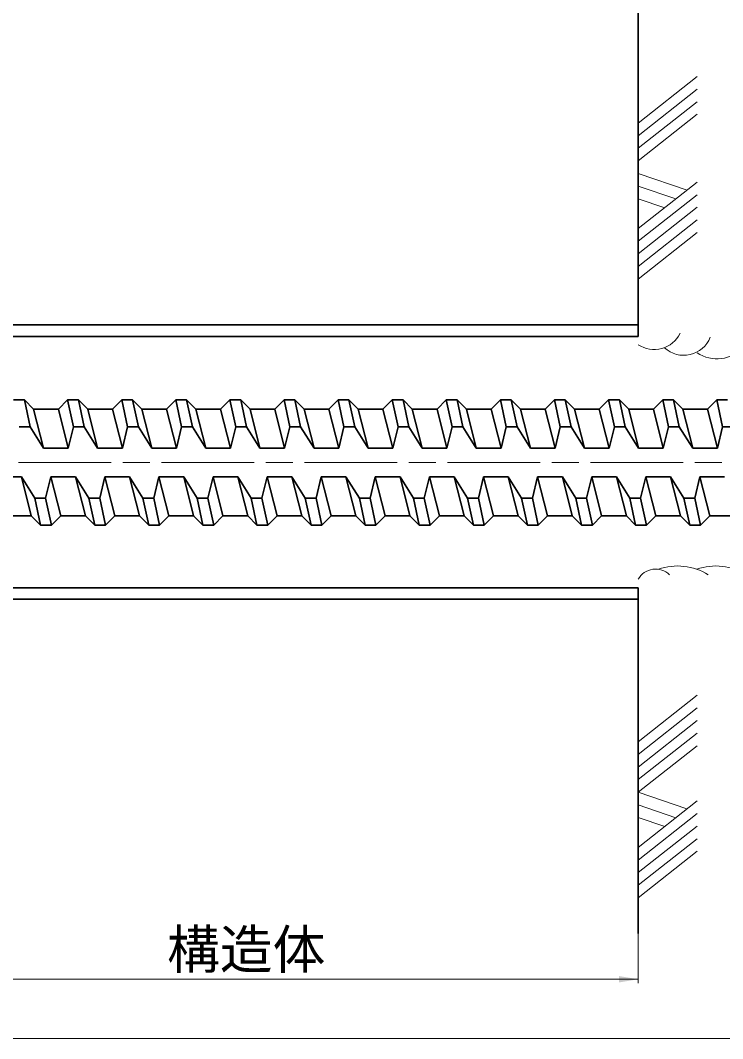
# Model space of a CAD drawing. Units: millimetres at full size, sheet at 1:2; details may follow other scales. Extents: x 2054 to 3736, y 1047 to 2235.
# Drawn here: x 2414.8 to 2596.6, y 1762 to 2025.4 of the extents above; entities that cross this region are included whole.
import ezdxf
from ezdxf.enums import TextEntityAlignment as Align

# ---------------------------------------------------------------- set-up
doc = ezdxf.new("R2010")
doc.units = ezdxf.units.MM
doc.header["$LTSCALE"] = 2
doc.linetypes.add('CHAIN', pattern=[18.5, 12, -1.5, 3.5, -1.5])
for name, color, linetype, lineweight in [('1外形線', 7, 'Continuous', 35), ('2細い実線', 3, 'Continuous', 20), ('4中心線', 1, 'CHAIN', 18), ('6寸法線', 4, 'Continuous', 18)]:
    doc.layers.add(name, color=color, linetype=linetype, lineweight=lineweight)
doc.styles.add('ＭＳ Ｐゴシック', font='')
doc.styles.get('ＭＳ Ｐゴシック').set_extended_font_data('MS PGothic')

# ---------------------------------------------------------------- blocks, each defined once
blk = doc.blocks.new('filled_arrow')
at = {"color": 0, "linetype": 'Continuous', "lineweight": -2}
blk.add_solid([(7.5, 1.25), (0, 0), (7.5, -1.25)], dxfattribs=at)

msp = doc.modelspace()

# ---------------------------------------------------------------- linework, layer by layer
at = {"layer": '1外形線'}
for p, q in [((2574.71, 1943.646), (2574.71, 2041.294)), ((2574.71, 1946.646), (2375.471, 1946.652)), ((2574.71, 1943.646), (2375.471, 1943.652)), ((2413.04, 1927.232), (2415.84, 1927.232)), ((2415.84, 1927.232), (2417.342, 1920.281)), ((2415.84, 1927.232), (2418.24, 1924.832)), ((2427.04, 1927.232), (2424.64, 1924.832)), ((2427.04, 1927.232), (2428.542, 1920.281)), ((2427.04, 1927.232), (2429.84, 1927.232)), ((2429.84, 1927.232), (2431.342, 1920.281)), ((2429.84, 1927.232), (2432.24, 1924.832)), ((2441.04, 1927.232), (2438.64, 1924.832)), ((2441.04, 1927.232), (2442.542, 1920.281)), ((2441.04, 1927.232), (2443.84, 1927.232)), ((2443.84, 1927.232), (2445.342, 1920.281)), ((2443.84, 1927.232), (2446.24, 1924.832)), ((2455.04, 1927.232), (2452.64, 1924.832)), ((2455.04, 1927.232), (2456.542, 1920.281)), ((2455.04, 1927.232), (2457.84, 1927.232)), ((2457.84, 1927.232), (2459.342, 1920.281)), ((2457.84, 1927.232), (2460.24, 1924.832)), ((2469.04, 1927.232), (2466.64, 1924.832)), ((2469.04, 1927.232), (2471.84, 1927.232)), ((2469.04, 1927.232), (2470.542, 1920.281)), ((2471.84, 1927.232), (2474.24, 1924.832)), ((2471.84, 1927.232), (2473.342, 1920.281)), ((2483.04, 1927.232), (2480.64, 1924.832)), ((2483.04, 1927.232), (2485.84, 1927.232)), ((2483.04, 1927.232), (2484.542, 1920.281)), ((2485.84, 1927.232), (2488.24, 1924.832)), ((2485.84, 1927.232), (2487.342, 1920.281)), ((2497.04, 1927.232), (2494.64, 1924.832)), ((2497.04, 1927.232), (2498.542, 1920.281)), ((2497.04, 1927.232), (2499.84, 1927.232)), ((2499.84, 1927.232), (2501.342, 1920.281)), ((2499.84, 1927.232), (2502.24, 1924.832)), ((2511.04, 1927.232), (2508.64, 1924.832)), ((2511.04, 1927.232), (2512.542, 1920.281)), ((2511.04, 1927.232), (2513.84, 1927.232)), ((2513.84, 1927.232), (2515.342, 1920.281)), ((2513.84, 1927.232), (2516.24, 1924.832)), ((2525.04, 1927.232), (2522.64, 1924.832)), ((2525.04, 1927.232), (2526.542, 1920.281)), ((2525.04, 1927.232), (2527.84, 1927.232)), ((2527.84, 1927.232), (2529.342, 1920.281)), ((2527.84, 1927.232), (2530.24, 1924.832)), ((2539.04, 1927.232), (2536.64, 1924.832)), ((2539.04, 1927.232), (2540.542, 1920.281)), ((2539.04, 1927.232), (2541.84, 1927.232)), ((2541.84, 1927.232), (2543.342, 1920.281)), ((2541.84, 1927.232), (2544.24, 1924.832)), ((2553.04, 1927.232), (2550.64, 1924.832)), ((2553.04, 1927.232), (2554.542, 1920.281)), ((2553.04, 1927.232), (2555.84, 1927.232)), ((2555.84, 1927.232), (2557.342, 1920.281)), ((2555.84, 1927.232), (2558.24, 1924.832)), ((2567.04, 1927.232), (2564.64, 1924.832)), ((2567.04, 1927.232), (2568.542, 1920.281)), ((2567.04, 1927.232), (2569.84, 1927.232)), ((2569.84, 1927.232), (2571.342, 1920.281)), ((2569.84, 1927.232), (2572.24, 1924.832)), ((2581.04, 1927.232), (2578.64, 1924.832)), ((2581.04, 1927.232), (2582.542, 1920.281)), ((2581.04, 1927.232), (2583.84, 1927.232)), ((2583.84, 1927.232), (2585.342, 1920.281)), ((2583.84, 1927.232), (2586.24, 1924.832)), ((2595.04, 1927.232), (2592.64, 1924.832)), ((2595.04, 1927.232), (2596.542, 1920.281)), ((2595.04, 1927.232), (2597.84, 1927.232)), ((2418.24, 1924.832), (2420.806, 1914.713)), ((2418.24, 1924.832), (2424.64, 1924.832)), ((2424.64, 1924.832), (2427.206, 1914.713)), ((2432.24, 1924.832), (2434.806, 1914.713)), ((2432.24, 1924.832), (2438.64, 1924.832)), ((2438.64, 1924.832), (2441.206, 1914.713)), ((2446.24, 1924.832), (2448.806, 1914.713)), ((2446.24, 1924.832), (2452.64, 1924.832)), ((2452.64, 1924.832), (2455.206, 1914.713)), ((2460.24, 1924.832), (2462.806, 1914.713)), ((2460.24, 1924.832), (2466.64, 1924.832)), ((2466.64, 1924.832), (2469.206, 1914.713)), ((2474.24, 1924.832), (2480.64, 1924.832)), ((2474.24, 1924.832), (2476.806, 1914.713)), ((2480.64, 1924.832), (2483.206, 1914.713)), ((2488.24, 1924.832), (2490.806, 1914.713)), ((2488.24, 1924.832), (2494.64, 1924.832)), ((2494.64, 1924.832), (2497.206, 1914.713)), ((2502.24, 1924.832), (2504.806, 1914.713)), ((2502.24, 1924.832), (2508.64, 1924.832)), ((2508.64, 1924.832), (2511.206, 1914.713)), ((2516.24, 1924.832), (2518.806, 1914.713)), ((2516.24, 1924.832), (2522.64, 1924.832)), ((2522.64, 1924.832), (2525.206, 1914.713)), ((2530.24, 1924.832), (2532.806, 1914.713)), ((2530.24, 1924.832), (2536.64, 1924.832)), ((2536.64, 1924.832), (2539.206, 1914.713)), ((2544.24, 1924.832), (2546.806, 1914.713)), ((2544.24, 1924.832), (2550.64, 1924.832)), ((2550.64, 1924.832), (2553.206, 1914.713)), ((2558.24, 1924.832), (2560.806, 1914.713)), ((2558.24, 1924.832), (2564.64, 1924.832)), ((2564.64, 1924.832), (2567.206, 1914.713)), ((2572.24, 1924.832), (2574.806, 1914.713)), ((2572.24, 1924.832), (2578.64, 1924.832)), ((2578.64, 1924.832), (2581.206, 1914.713)), ((2586.24, 1924.832), (2588.806, 1914.713)), ((2586.24, 1924.832), (2592.64, 1924.832)), ((2592.64, 1924.832), (2595.206, 1914.713)), ((2414.542, 1920.281), (2417.342, 1920.281)), ((2417.342, 1920.281), (2420.806, 1914.713)), ((2428.542, 1920.281), (2427.206, 1914.713)), ((2428.542, 1920.281), (2431.342, 1920.281)), ((2431.342, 1920.281), (2434.806, 1914.713)), ((2442.542, 1920.281), (2441.206, 1914.713)), ((2442.542, 1920.281), (2445.342, 1920.281)), ((2445.342, 1920.281), (2448.806, 1914.713)), ((2456.542, 1920.281), (2455.206, 1914.713)), ((2456.542, 1920.281), (2459.342, 1920.281)), ((2459.342, 1920.281), (2462.806, 1914.713)), ((2470.542, 1920.281), (2469.206, 1914.713)), ((2470.542, 1920.281), (2473.342, 1920.281)), ((2473.342, 1920.281), (2476.806, 1914.713)), ((2484.542, 1920.281), (2483.206, 1914.713)), ((2484.542, 1920.281), (2487.342, 1920.281)), ((2487.342, 1920.281), (2490.806, 1914.713)), ((2498.542, 1920.281), (2497.206, 1914.713)), ((2498.542, 1920.281), (2501.342, 1920.281)), ((2501.342, 1920.281), (2504.806, 1914.713)), ((2512.542, 1920.281), (2511.206, 1914.713)), ((2512.542, 1920.281), (2515.342, 1920.281)), ((2515.342, 1920.281), (2518.806, 1914.713)), ((2526.542, 1920.281), (2525.206, 1914.713)), ((2526.542, 1920.281), (2529.342, 1920.281)), ((2529.342, 1920.281), (2532.806, 1914.713)), ((2540.542, 1920.281), (2539.206, 1914.713)), ((2540.542, 1920.281), (2543.342, 1920.281)), ((2543.342, 1920.281), (2546.806, 1914.713)), ((2554.542, 1920.281), (2553.206, 1914.713)), ((2554.542, 1920.281), (2557.342, 1920.281)), ((2557.342, 1920.281), (2560.806, 1914.713)), ((2568.542, 1920.281), (2567.206, 1914.713)), ((2568.542, 1920.281), (2571.342, 1920.281)), ((2571.342, 1920.281), (2574.806, 1914.713)), ((2582.542, 1920.281), (2581.206, 1914.713)), ((2582.542, 1920.281), (2585.342, 1920.281)), ((2585.342, 1920.281), (2588.806, 1914.713)), ((2596.542, 1920.281), (2595.206, 1914.713)), ((2596.542, 1920.281), (2599.342, 1920.281)), ((2420.806, 1914.713), (2427.206, 1914.713)), ((2434.806, 1914.713), (2441.206, 1914.713)), ((2448.806, 1914.713), (2455.206, 1914.713)), ((2462.806, 1914.713), (2469.206, 1914.713)), ((2476.806, 1914.713), (2483.206, 1914.713)), ((2490.806, 1914.713), (2497.206, 1914.713)), ((2504.806, 1914.713), (2511.206, 1914.713)), ((2518.806, 1914.713), (2525.206, 1914.713)), ((2532.806, 1914.713), (2539.206, 1914.713)), ((2546.806, 1914.713), (2553.206, 1914.713)), ((2560.806, 1914.713), (2567.206, 1914.713)), ((2574.806, 1914.713), (2581.206, 1914.713)), ((2588.806, 1914.713), (2595.206, 1914.713)), ((2408.673, 1907.351), (2415.073, 1907.351)), ((2418.538, 1901.783), (2415.073, 1907.351)), ((2415.073, 1907.351), (2417.64, 1897.232)), ((2421.338, 1901.783), (2422.673, 1907.351)), ((2422.673, 1907.351), (2425.24, 1897.232)), ((2422.673, 1907.351), (2429.073, 1907.351)), ((2432.538, 1901.783), (2429.073, 1907.351)), ((2429.073, 1907.351), (2431.64, 1897.232)), ((2435.338, 1901.783), (2436.673, 1907.351)), ((2436.673, 1907.351), (2439.24, 1897.232)), ((2436.673, 1907.351), (2443.073, 1907.351)), ((2446.538, 1901.783), (2443.073, 1907.351)), ((2443.073, 1907.351), (2445.64, 1897.232)), ((2449.338, 1901.783), (2450.673, 1907.351)), ((2450.673, 1907.351), (2453.24, 1897.232)), ((2450.673, 1907.351), (2457.073, 1907.351)), ((2460.538, 1901.783), (2457.073, 1907.351)), ((2457.073, 1907.351), (2459.64, 1897.232)), ((2463.338, 1901.783), (2464.673, 1907.351)), ((2464.673, 1907.351), (2467.24, 1897.232)), ((2464.673, 1907.351), (2471.073, 1907.351)), ((2474.538, 1901.783), (2471.073, 1907.351)), ((2471.073, 1907.351), (2473.64, 1897.232)), ((2477.338, 1901.783), (2478.673, 1907.351)), ((2478.673, 1907.351), (2481.24, 1897.232)), ((2478.673, 1907.351), (2485.073, 1907.351)), ((2488.538, 1901.783), (2485.073, 1907.351)), ((2485.073, 1907.351), (2487.64, 1897.232)), ((2491.338, 1901.783), (2492.673, 1907.351)), ((2492.673, 1907.351), (2495.24, 1897.232)), ((2492.673, 1907.351), (2499.073, 1907.351)), ((2499.073, 1907.351), (2501.64, 1897.232)), ((2502.538, 1901.783), (2499.073, 1907.351)), ((2505.338, 1901.783), (2506.673, 1907.351)), ((2506.673, 1907.351), (2509.24, 1897.232)), ((2506.673, 1907.351), (2513.073, 1907.351)), ((2516.538, 1901.783), (2513.073, 1907.351)), ((2513.073, 1907.351), (2515.64, 1897.232)), ((2519.338, 1901.783), (2520.673, 1907.351)), ((2520.673, 1907.351), (2523.24, 1897.232)), ((2520.673, 1907.351), (2527.073, 1907.351)), ((2530.538, 1901.783), (2527.073, 1907.351)), ((2527.073, 1907.351), (2529.64, 1897.232)), ((2533.338, 1901.783), (2534.673, 1907.351)), ((2534.673, 1907.351), (2537.24, 1897.232)), ((2534.673, 1907.351), (2541.073, 1907.351)), ((2544.538, 1901.783), (2541.073, 1907.351)), ((2541.073, 1907.351), (2543.64, 1897.232)), ((2547.338, 1901.783), (2548.673, 1907.351)), ((2548.673, 1907.351), (2551.24, 1897.232)), ((2548.673, 1907.351), (2555.073, 1907.351)), ((2558.538, 1901.783), (2555.073, 1907.351)), ((2555.073, 1907.351), (2557.64, 1897.232)), ((2561.338, 1901.783), (2562.673, 1907.351)), ((2562.673, 1907.351), (2565.24, 1897.232)), ((2562.673, 1907.351), (2569.073, 1907.351)), ((2572.538, 1901.783), (2569.073, 1907.351)), ((2569.073, 1907.351), (2571.64, 1897.232)), ((2575.338, 1901.783), (2576.673, 1907.351)), ((2576.673, 1907.351), (2579.24, 1897.232)), ((2576.673, 1907.351), (2583.073, 1907.351)), ((2586.538, 1901.783), (2583.073, 1907.351)), ((2583.073, 1907.351), (2585.64, 1897.232)), ((2589.338, 1901.783), (2590.673, 1907.351)), ((2590.673, 1907.351), (2593.24, 1897.232)), ((2590.673, 1907.351), (2597.073, 1907.351)), ((2418.538, 1901.783), (2421.338, 1901.783)), ((2418.538, 1901.783), (2420.04, 1894.832)), ((2421.338, 1901.783), (2422.84, 1894.832)), ((2432.538, 1901.783), (2435.338, 1901.783)), ((2432.538, 1901.783), (2434.04, 1894.832)), ((2435.338, 1901.783), (2436.84, 1894.832)), ((2446.538, 1901.783), (2449.338, 1901.783)), ((2446.538, 1901.783), (2448.04, 1894.832)), ((2449.338, 1901.783), (2450.84, 1894.832)), ((2460.538, 1901.783), (2463.338, 1901.783)), ((2460.538, 1901.783), (2462.04, 1894.832)), ((2463.338, 1901.783), (2464.84, 1894.832)), ((2474.538, 1901.783), (2477.338, 1901.783)), ((2474.538, 1901.783), (2476.04, 1894.832)), ((2477.338, 1901.783), (2478.84, 1894.832)), ((2488.538, 1901.783), (2491.338, 1901.783)), ((2488.538, 1901.783), (2490.04, 1894.832)), ((2491.338, 1901.783), (2492.84, 1894.832)), ((2502.538, 1901.783), (2504.04, 1894.832)), ((2502.538, 1901.783), (2505.338, 1901.783)), ((2505.338, 1901.783), (2506.84, 1894.832)), ((2516.538, 1901.783), (2519.338, 1901.783)), ((2516.538, 1901.783), (2518.04, 1894.832)), ((2519.338, 1901.783), (2520.84, 1894.832)), ((2530.538, 1901.783), (2533.338, 1901.783)), ((2530.538, 1901.783), (2532.04, 1894.832)), ((2533.338, 1901.783), (2534.84, 1894.832)), ((2544.538, 1901.783), (2547.338, 1901.783)), ((2544.538, 1901.783), (2546.04, 1894.832)), ((2547.338, 1901.783), (2548.84, 1894.832)), ((2558.538, 1901.783), (2561.338, 1901.783)), ((2558.538, 1901.783), (2560.04, 1894.832)), ((2561.338, 1901.783), (2562.84, 1894.832)), ((2572.538, 1901.783), (2575.338, 1901.783)), ((2572.538, 1901.783), (2574.04, 1894.832)), ((2575.338, 1901.783), (2576.84, 1894.832)), ((2586.538, 1901.783), (2589.338, 1901.783)), ((2586.538, 1901.783), (2588.04, 1894.832)), ((2589.338, 1901.783), (2590.84, 1894.832)), ((2411.24, 1897.232), (2417.64, 1897.232)), ((2420.04, 1894.832), (2417.64, 1897.232)), ((2422.84, 1894.832), (2425.24, 1897.232)), ((2425.24, 1897.232), (2431.64, 1897.232)), ((2434.04, 1894.832), (2431.64, 1897.232)), ((2436.84, 1894.832), (2439.24, 1897.232)), ((2439.24, 1897.232), (2445.64, 1897.232)), ((2448.04, 1894.832), (2445.64, 1897.232)), ((2450.84, 1894.832), (2453.24, 1897.232)), ((2453.24, 1897.232), (2459.64, 1897.232)), ((2462.04, 1894.832), (2459.64, 1897.232)), ((2464.84, 1894.832), (2467.24, 1897.232)), ((2467.24, 1897.232), (2473.64, 1897.232)), ((2476.04, 1894.832), (2473.64, 1897.232)), ((2478.84, 1894.832), (2481.24, 1897.232)), ((2481.24, 1897.232), (2487.64, 1897.232)), ((2490.04, 1894.832), (2487.64, 1897.232)), ((2492.84, 1894.832), (2495.24, 1897.232)), ((2495.24, 1897.232), (2501.64, 1897.232)), ((2504.04, 1894.832), (2501.64, 1897.232)), ((2506.84, 1894.832), (2509.24, 1897.232)), ((2509.24, 1897.232), (2515.64, 1897.232)), ((2518.04, 1894.832), (2515.64, 1897.232)), ((2520.84, 1894.832), (2523.24, 1897.232)), ((2523.24, 1897.232), (2529.64, 1897.232)), ((2532.04, 1894.832), (2529.64, 1897.232)), ((2534.84, 1894.832), (2537.24, 1897.232)), ((2537.24, 1897.232), (2543.64, 1897.232)), ((2546.04, 1894.832), (2543.64, 1897.232)), ((2548.84, 1894.832), (2551.24, 1897.232)), ((2551.24, 1897.232), (2557.64, 1897.232)), ((2560.04, 1894.832), (2557.64, 1897.232)), ((2562.84, 1894.832), (2565.24, 1897.232)), ((2565.24, 1897.232), (2571.64, 1897.232)), ((2574.04, 1894.832), (2571.64, 1897.232)), ((2576.84, 1894.832), (2579.24, 1897.232)), ((2579.24, 1897.232), (2585.64, 1897.232)), ((2588.04, 1894.832), (2585.64, 1897.232)), ((2590.84, 1894.832), (2593.24, 1897.232)), ((2593.24, 1897.232), (2599.64, 1897.232)), ((2420.04, 1894.832), (2422.84, 1894.832)), ((2434.04, 1894.832), (2436.84, 1894.832)), ((2448.04, 1894.832), (2450.84, 1894.832)), ((2462.04, 1894.832), (2464.84, 1894.832)), ((2476.04, 1894.832), (2478.84, 1894.832)), ((2490.04, 1894.832), (2492.84, 1894.832)), ((2504.04, 1894.832), (2506.84, 1894.832)), ((2518.04, 1894.832), (2520.84, 1894.832)), ((2532.04, 1894.832), (2534.84, 1894.832)), ((2546.04, 1894.832), (2548.84, 1894.832)), ((2560.04, 1894.832), (2562.84, 1894.832)), ((2574.04, 1894.832), (2576.84, 1894.832)), ((2588.04, 1894.832), (2590.84, 1894.832)), ((2574.707, 1878.646), (2375.469, 1878.652)), ((2574.703, 1789.191), (2574.705, 1878.646)), ((2574.707, 1875.646), (2375.469, 1875.652))]:
    msp.add_line(p, q, dxfattribs=at)
at = {"layer": '2細い実線'}
for p, q in [((2574.709, 1998.847), (2590.004, 2010.89)), ((2574.708, 1995.586), (2590.004, 2007.63)), ((2574.708, 1992.326), (2590.004, 2004.369)), ((2574.709, 1989.065), (2590.003, 2001.109)), ((2587.338, 1981.48), (2574.708, 1985.804)), ((2574.708, 1971.534), (2590.003, 1983.578)), ((2584.453, 1979.207), (2574.709, 1982.544)), ((2574.708, 1968.274), (2590.003, 1980.317)), ((2581.567, 1976.935), (2574.709, 1979.284)), ((2574.707, 1965.013), (2590.002, 1977.057)), ((2574.708, 1961.753), (2590.002, 1973.796)), ((2574.708, 1958.493), (2590.003, 1970.536)), ((2574.705, 1838.767), (2590, 1850.811)), ((2574.705, 1835.506), (2589.999, 1847.55)), ((2574.705, 1832.246), (2589.999, 1844.289)), ((2574.704, 1828.985), (2589.999, 1841.029)), ((2574.704, 1825.725), (2589.999, 1837.768)), ((2587.334, 1821.4), (2574.704, 1825.725)), ((2574.704, 1811.455), (2589.999, 1823.498)), ((2584.448, 1819.128), (2574.705, 1822.464)), ((2574.704, 1808.194), (2589.999, 1820.238)), ((2581.563, 1816.855), (2574.704, 1819.204)), ((2574.704, 1804.933), (2589.998, 1816.977)), ((2574.704, 1801.673), (2589.998, 1813.717)), ((2574.703, 1798.412), (2589.998, 1810.456))]:
    msp.add_line(p, q, dxfattribs=at)
for centre, radius, start, end in [((2578.837, 1947.704), 7.453, 236.34325, 334.18787), ((2586.5, 1946.115), 7.354, 226.99882, 338.60952), ((2595.146, 1947.22), 9.363, 236.29836, 317.16495), ((2584.897, 1869.314), 14.948, 58.00506, 109.39786), ((2594.827, 1869.315), 14.948, 58.00506, 109.39786), ((2579.229, 1878.282), 5.189, 45.9526, 150.66553)]:
    msp.add_arc(centre, radius, start, end, dxfattribs=at)
at = {"layer": '4中心線'}
msp.add_line((3622.327, 1911.032), (2196.064, 1911.032), dxfattribs=at)
at = {"layer": '6寸法線'}
for p, q in [((2574.697, 1789.111), (2574.697, 1776.353)), ((2375.459, 1777.353), (2574.697, 1777.353)), ((2258.059, 1761.989), (3560.504, 1761.989))]:
    msp.add_line(p, q, dxfattribs=at)

# ---------------------------------------------------------------- block references
at = {"layer": '6寸法線', "xscale": 0.667, "yscale": 0.667, "rotation": 180}
msp.add_blockref('filled_arrow', (2574.697, 1777.353), dxfattribs=at)

# ---------------------------------------------------------------- texts
at = {"layer": '6寸法線', "style": 'ＭＳ Ｐゴシック'}
msp.add_text('構造体 ', height=10.02, dxfattribs=at).set_placement((2475.078, 1785.084), align=Align.MIDDLE_CENTER)

doc.saveas('drawing.dxf')
